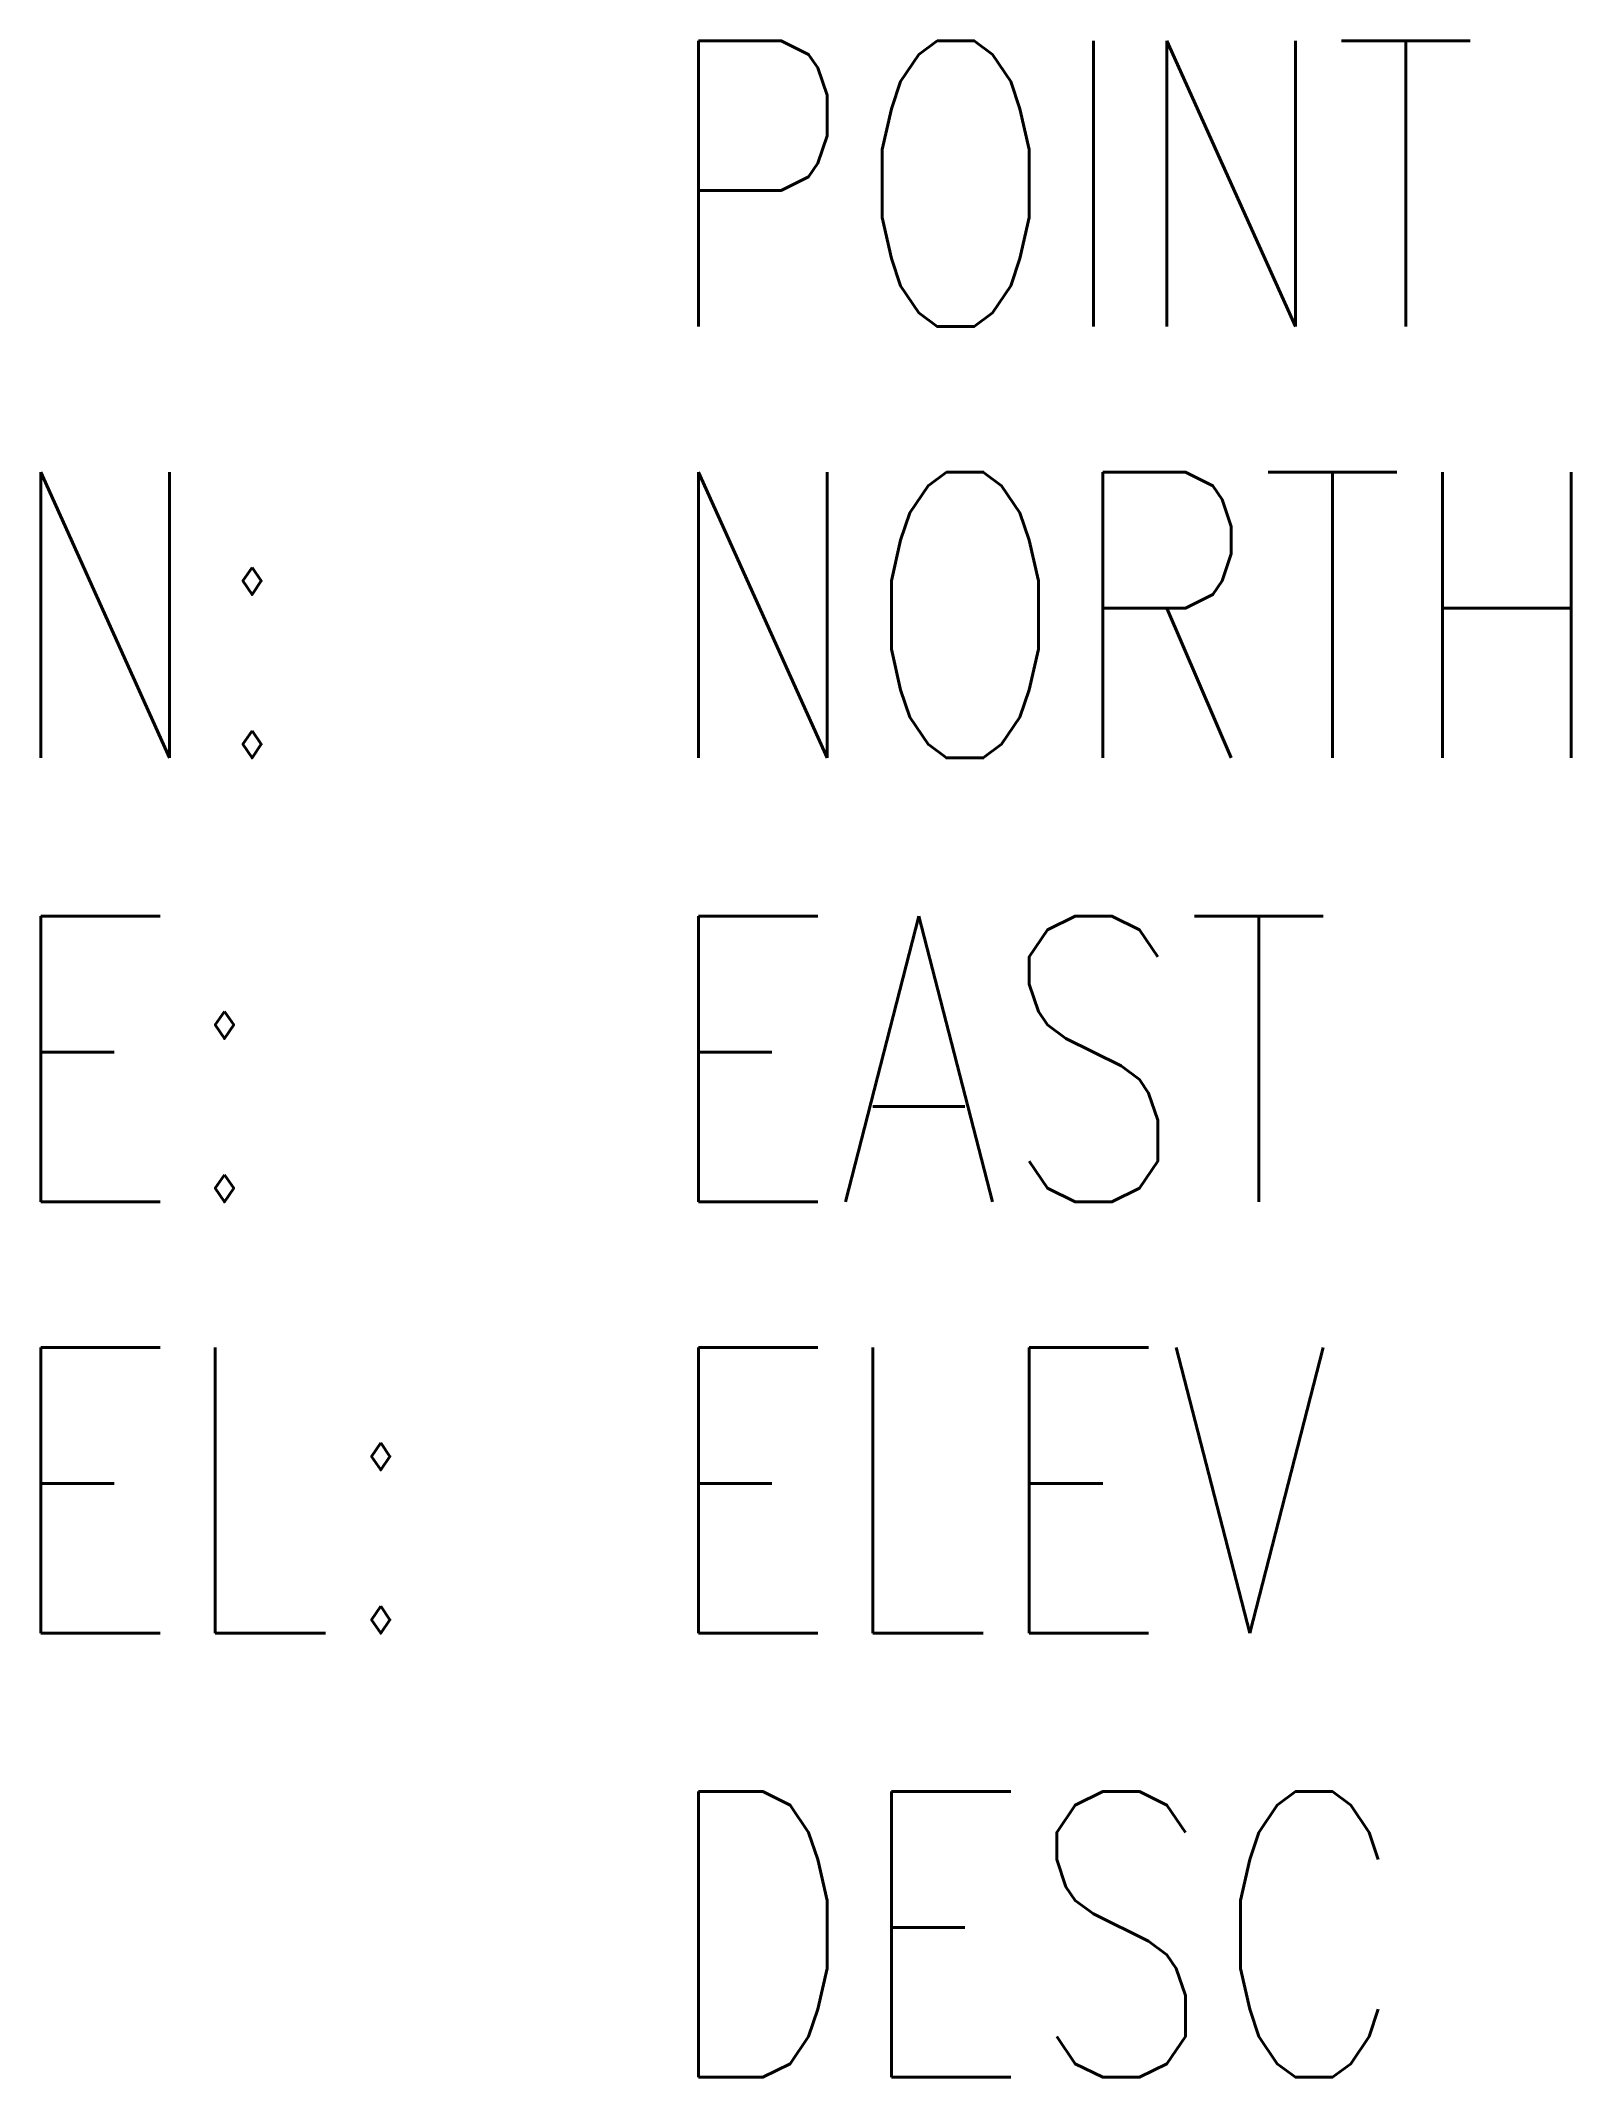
# Model space of a CAD drawing. Extents: x 1.56 to 6.91, y -3.59 to 3.54.
import ezdxf

# ---------------------------------------------------------------- set-up
doc = ezdxf.new("R2010")
doc.units = 0
doc.header["$MEASUREMENT"] = 0
for name, color, linetype in [('V-NODE-DESC', 4, 'CONTINUOUS'), ('V-NODE-EAST', 4, 'CONTINUOUS'), ('V-NODE-ELEV', 4, 'CONTINUOUS'), ('V-NODE-IDEN', 4, 'CONTINUOUS'), ('V-NODE-NORT', 4, 'CONTINUOUS')]:
    doc.layers.add(name, color=color, linetype=linetype)
doc.styles.get("Standard").update_dxf_attribs({"font": 'romans.shx', "width": 0.75})

msp = doc.modelspace()

# ---------------------------------------------------------------- texts
at = {"layer": 'V-NODE-DESC', "width": 0.75}
msp.add_attdef('DESC', (3.7297, -3.591), '', height=1, dxfattribs=at)
at = {"layer": 'V-NODE-EAST', "width": 0.75}
msp.add_text('E:', height=1, dxfattribs=at).set_placement((1.429, -0.5277))
msp.add_attdef('EAST', (3.7297, -0.5277), '', height=1, dxfattribs=at)
at = {"layer": 'V-NODE-ELEV', "width": 0.75}
msp.add_text('EL:', height=1, dxfattribs=at).set_placement((1.429, -2.0373))
msp.add_attdef('ELEV', (3.7297, -2.0373), '', height=1, dxfattribs=at)
at = {"layer": 'V-NODE-IDEN', "width": 0.75}
msp.add_attdef('POINT', (3.7297, 2.5356), '', height=1, dxfattribs=at)
at = {"layer": 'V-NODE-NORT', "width": 0.75}
msp.add_text('N:', height=1, dxfattribs=at).set_placement((1.429, 1.026))
msp.add_attdef('NORTH', (3.7297, 1.026), '', height=1, dxfattribs=at)

doc.saveas('drawing.dxf')
